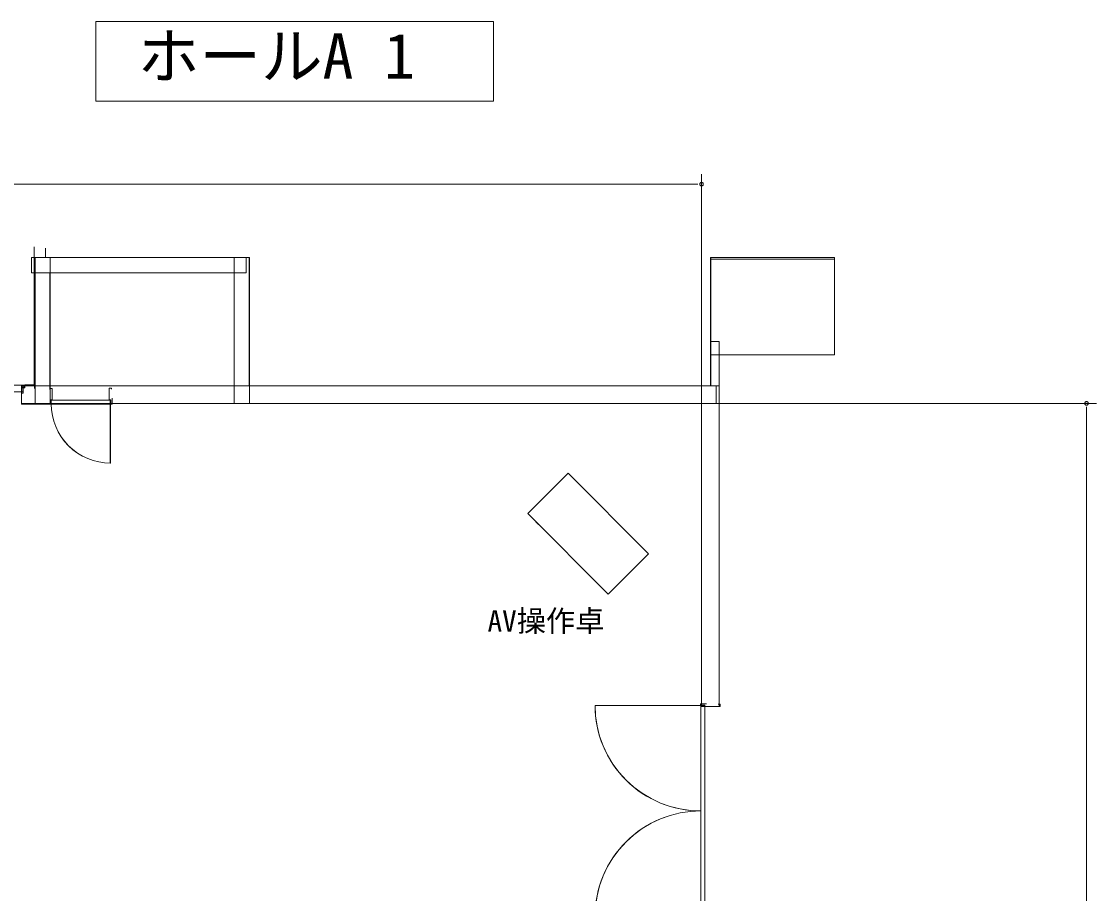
# Model space of a CAD drawing. Units: millimetres, scale not verified. Extents: x -26608 to 26608, y -19482 to 19482.
# Drawn here: x 10303 to 21627, y 10294 to 19482 of the extents above; entities that cross this region are included whole.
import ezdxf
from ezdxf.enums import TextEntityAlignment as Align

# ---------------------------------------------------------------- set-up
doc = ezdxf.new("R2010")
doc.units = ezdxf.units.MM
doc.header["$LTSCALE"] = 100
for name, color, linetype, lineweight in [('0-0_0', 7, 'Continuous', 18), ('0-1___', 7, 'Continuous', 18), ('0-2___-1', 7, 'Continuous', 18), ('0-3_220418_3__________________', 7, 'Continuous', 18)]:
    doc.layers.add(name, color=color, linetype=linetype, lineweight=lineweight)
doc.styles.add('ＭＳ ゴシック', font='')
doc.styles.get('ＭＳ ゴシック').set_extended_font_data('MS Gothic')

# ---------------------------------------------------------------- blocks, each defined once
blk = doc.blocks.new('____')
at = {"layer": '0-0_0'}
for p, q in [((18070.9, 17850.1), (-22854, 17850.1)), ((22163.9, 15502.9), (22163.9, 15465.4))]:
    blk.add_line(p, q, dxfattribs=at)
for points in [[(18089.7, 17850.1), (18090, 17846.4), (18091.1, 17842.9), (18092.8, 17839.6), (18095.2, 17836.8), (18098, 17834.4), (18101.3, 17832.7), (18104.8, 17831.6), (18108.5, 17831.3), (18112.1, 17831.6), (18115.6, 17832.7), (18118.9, 17834.4), (18121.7, 17836.8), (18124.1, 17839.6), (18125.8, 17842.9), (18126.9, 17846.4), (18127.2, 17850.1), (18126.9, 17853.7), (18125.8, 17857.2), (18124.1, 17860.5), (18121.7, 17863.3), (18118.9, 17865.7), (18115.6, 17867.4), (18112.1, 17868.5), (18108.5, 17868.8), (18104.8, 17868.5), (18101.3, 17867.4), (18098, 17865.7), (18095.2, 17863.3), (18092.8, 17860.5), (18091.1, 17857.2), (18090, 17853.7)], [(22163.9, 15521.7), (22167.5, 15522.1), (22171, 15523.1), (22174.3, 15524.9), (22177.1, 15527.2), (22179.5, 15530), (22181.2, 15533.3), (22182.3, 15536.8), (22182.6, 15540.5), (22182.3, 15544.1), (22181.2, 15547.7), (22179.5, 15550.9), (22177.1, 15553.8), (22174.3, 15556.1), (22171, 15557.8), (22167.5, 15558.9), (22163.9, 15559.3), (22160.2, 15558.9), (22156.7, 15557.8), (22153.4, 15556.1), (22150.6, 15553.8), (22148.2, 15550.9), (22146.5, 15547.7), (22145.4, 15544.1), (22145.1, 15540.5), (22145.4, 15536.8), (22146.5, 15533.3), (22148.2, 15530), (22150.6, 15527.2), (22153.4, 15524.9), (22156.7, 15523.1), (22160.2, 15522.1)]]:
    blk.add_lwpolyline(points, close=True, dxfattribs=at)
at = {"layer": '0-1___'}
for p, q in [((11727.4, 19564.1), (11727.4, 18725.9)), ((15918.4, 18725.9), (11727.4, 18725.9)), ((11087, 17076.5), (11087, 15540.5)), ((11248, 15540.5), (11248, 17076.5)), ((13185.1, 17076.5), (13185.1, 15540.5)), ((13312, 16915.5), (13312, 17076.5)), ((13346.1, 15540.5), (13346.1, 17076.5)), ((19509, 16051), (19509, 17061)), ((13312, 16915.5), (11051, 16915.5)), ((18204.5, 16191.5), (18204.5, 15726.5)), ((18294.5, 16191.5), (18204.5, 16191.5)), ((18294.5, 15726.5), (18294.5, 16191.5)), ((19509, 16051), (18204.5, 16051)), ((18262, 15540.5), (18262, 15726.5)), ((18294.5, 12346), (18294.5, 15726.5)), ((17822.9, 15540.5), (10946.2, 15540.5)), ((18108.5, 15181.4), (18108.5, 12346)), ((16390.7, 14265.9), (16334.2, 14322.4)), ((18304.5, 12346), (18108.5, 12346))]:
    blk.add_line(p, q, dxfattribs=at)
for points in [[(15918.4, 18725.9), (15918.4, 19564.1), (11727.4, 19564.1)], [(13346.1, 17076.5), (11051, 17076.5), (11051, 16915.5)], [(19509, 17061), (18204.5, 17061), (18204.5, 16051)], [(18294.5, 15726.5), (10946.2, 15726.5), (10946.2, 15540.5)]]:
    blk.add_lwpolyline(points, dxfattribs=at)
blk.add_lwpolyline([(17550.6, 13955), (16702.1, 14803.5), (16277.8, 14379.2), (17126.3, 13530.7)], close=True, dxfattribs=at)
at = {"layer": '0-2___-1'}
for p, q in [((18108.5, 15181.4), (18108.5, 17955.1)), ((22268.9, 15540.5), (17822.9, 15540.5)), ((22163.9, -8484.4), (22163.9, 15465.4))]:
    blk.add_line(p, q, dxfattribs=at)
at = {"layer": '0-3_220418_3__________________'}
for p, q in [((11077.5, 17191), (11077.5, 15736.5)), ((11198.5, 17176), (11198.5, 17076.5)), ((11083.5, 17076.5), (11083.5, 15726.5)), ((13344.5, 17076.5), (13344.5, 15726.5)), ((19509, 17076.5), (18204.5, 17076.5)), ((18204.5, 17076.5), (18204.5, 15726.5)), ((19509, 17076.5), (19509, 16051)), ((11244.5, 16915.5), (11244.5, 15687.5)), ((13183.5, 16915.5), (13183.5, 15565.5)), ((18294.5, 16051), (18294.5, 15726.5)), ((10957.2, 15663.5), (8734.2, 15663.5)), ((10977.2, 15733.9), (10946.2, 15733.9)), ((10961.2, 15649.5), (10946.2, 15649.5)), ((10961.2, 15649.5), (10961.2, 15704.5)), ((10980.2, 15704.5), (10961.2, 15704.5)), ((10980.2, 15704.5), (10980.2, 15736.5)), ((11083.5, 15736.5), (10980.2, 15736.5)), ((11083.5, 15736.5), (11083.5, 15696.5)), ((11244.5, 15687.5), (11244.5, 15697.5)), ((11269.5, 15697.5), (11244.5, 15697.5)), ((11269.5, 15697.5), (11269.5, 15576.5)), ((11894.5, 15700.5), (11869.5, 15700.5)), ((11894.5, 15700.5), (11894.5, 15689)), ((18294.5, 15726.5), (18294.5, 12371)), ((11269.5, 15576.5), (11254.5, 15576.5)), ((11254.5, 15576.5), (11254.5, 15530.5)), ((11880.5, 15573.5), (11258.5, 15573.5)), ((18108.5, 15181.4), (18108.5, 12376)), ((18101.5, 12357), (16986.5, 12357)), ((18144.5, 12361), (18098.5, 12361)), ((18144.5, 12361), (18144.5, 12346)), ((18304.5, 12371), (18282, 12371)), ((18304.5, 12346), (18304.5, 12371))]:
    blk.add_line(p, q, dxfattribs=at)
for points in [[(10957.2, 15663.5), (10957.2, 15704.5), (10943.2, 15704.5), (10943.2, 15734), (8748.2, 15734), (8748.2, 15704.5), (8734.2, 15704.5), (8734.2, 15663.5)], [(10977.2, 15733.9), (10977.2, 15707.5), (10946.2, 15707.5), (10946.2, 15733.9)], [(11254.5, 15530.5), (10946.2, 15530.5), (10946.2, 15649.5)], [(10953.7, 15714.7), (10953.5, 15714.9), (10953.4, 15715.1), (10953.3, 15715.3), (10953.1, 15715.6), (10953, 15715.8), (10952.9, 15716), (10952.8, 15716.2), (10952.7, 15716.4), (10952.6, 15716.6), (10952.5, 15716.9), (10952.4, 15717.1), (10952.3, 15717.3), (10952.2, 15717.6), (10952.1, 15717.8), (10952.1, 15718), (10952, 15718.3), (10951.9, 15718.5), (10951.9, 15718.7), (10951.9, 15719), (10951.8, 15719.2), (10951.8, 15719.5), (10951.8, 15719.7), (10951.7, 15720), (10951.7, 15720.2), (10951.7, 15720.5), (10951.7, 15720.7), (10951.7, 15720.9), (10951.7, 15721.2), (10951.7, 15721.4), (10951.8, 15721.7), (10951.8, 15721.9), (10951.8, 15722.2), (10951.9, 15722.4), (10951.9, 15722.6), (10951.9, 15722.9), (10952, 15723.1), (10952.1, 15723.4), (10952.1, 15723.6), (10952.2, 15723.8)], [(10952.2, 15723.8), (10952.3, 15724.1), (10952.4, 15724.3), (10952.5, 15724.5), (10952.6, 15724.7), (10952.7, 15725), (10952.8, 15725.2), (10952.9, 15725.4), (10953, 15725.6), (10953.1, 15725.8), (10953.3, 15726), (10953.4, 15726.3), (10953.5, 15726.5), (10953.7, 15726.7), (10953.8, 15726.8), (10954, 15727), (10954.1, 15727.2), (10954.3, 15727.4), (10954.5, 15727.6), (10954.6, 15727.8), (10954.8, 15727.9), (10955, 15728.1), (10955.2, 15728.3), (10955.4, 15728.4), (10955.6, 15728.6), (10955.7, 15728.7), (10955.9, 15728.9), (10956.1, 15729), (10956.4, 15729.1), (10956.6, 15729.3), (10956.8, 15729.4), (10957, 15729.5), (10957.2, 15729.6), (10957.4, 15729.7), (10957.7, 15729.8), (10957.9, 15729.9), (10958.1, 15730), (10958.3, 15730.1), (10958.6, 15730.2), (10958.8, 15730.3)], [(10961.9, 15710.7), (10961.7, 15710.7), (10961.5, 15710.7), (10961.2, 15710.7), (10961, 15710.7), (10960.7, 15710.7), (10960.5, 15710.8), (10960.2, 15710.8), (10960, 15710.8), (10959.8, 15710.9), (10959.5, 15710.9), (10959.3, 15711), (10959, 15711.1), (10958.8, 15711.1), (10958.6, 15711.2), (10958.3, 15711.3), (10958.1, 15711.4), (10957.9, 15711.5), (10957.7, 15711.6), (10957.4, 15711.7), (10957.2, 15711.8), (10957, 15711.9), (10956.8, 15712), (10956.6, 15712.1), (10956.4, 15712.2), (10956.1, 15712.4), (10955.9, 15712.5), (10955.7, 15712.7), (10955.6, 15712.8), (10955.4, 15713), (10955.2, 15713.1), (10955, 15713.3), (10954.8, 15713.5), (10954.6, 15713.6), (10954.5, 15713.8), (10954.3, 15714), (10954.1, 15714.2), (10954, 15714.4), (10953.8, 15714.5), (10953.7, 15714.7)], [(10958.8, 15730.3), (10959, 15730.3), (10959.3, 15730.4), (10959.5, 15730.5), (10959.8, 15730.5), (10960, 15730.5), (10960.2, 15730.6), (10960.5, 15730.6), (10960.7, 15730.6), (10961, 15730.7), (10961.2, 15730.7), (10961.5, 15730.7), (10961.7, 15730.7), (10961.9, 15730.7), (10962.2, 15730.7), (10962.4, 15730.7), (10962.7, 15730.6), (10962.9, 15730.6), (10963.2, 15730.6), (10963.4, 15730.5), (10963.7, 15730.5), (10963.9, 15730.5), (10964.1, 15730.4), (10964.4, 15730.3), (10964.6, 15730.3), (10964.8, 15730.2), (10965.1, 15730.1), (10965.3, 15730), (10965.5, 15729.9), (10965.8, 15729.8), (10966, 15729.7), (10966.2, 15729.6), (10966.4, 15729.5), (10966.6, 15729.4), (10966.8, 15729.3), (10967.1, 15729.1), (10967.3, 15729), (10967.5, 15728.9), (10967.7, 15728.7), (10967.9, 15728.6)], [(10967.1, 15712.2), (10966.8, 15712.1), (10966.6, 15712), (10966.4, 15711.9), (10966.2, 15711.8), (10966, 15711.7), (10965.8, 15711.6), (10965.5, 15711.5), (10965.3, 15711.4), (10965.1, 15711.3), (10964.8, 15711.2), (10964.6, 15711.1), (10964.4, 15711.1), (10964.1, 15711), (10963.9, 15710.9), (10963.7, 15710.9), (10963.4, 15710.8), (10963.2, 15710.8), (10962.9, 15710.8), (10962.7, 15710.7), (10962.4, 15710.7), (10962.2, 15710.7), (10961.9, 15710.7)], [(10971.7, 15720.2), (10971.7, 15720), (10971.7, 15719.7), (10971.6, 15719.5), (10971.6, 15719.2), (10971.6, 15719), (10971.5, 15718.7), (10971.5, 15718.5), (10971.4, 15718.3), (10971.3, 15718), (10971.3, 15717.8), (10971.2, 15717.6), (10971.1, 15717.3), (10971, 15717.1), (10970.9, 15716.9), (10970.8, 15716.6), (10970.7, 15716.4), (10970.6, 15716.2), (10970.5, 15716), (10970.4, 15715.8), (10970.3, 15715.6), (10970.2, 15715.3), (10970, 15715.1), (10969.9, 15714.9), (10969.7, 15714.7), (10969.6, 15714.5), (10969.4, 15714.4), (10969.3, 15714.2), (10969.1, 15714), (10968.9, 15713.8), (10968.8, 15713.6), (10968.6, 15713.5), (10968.4, 15713.3), (10968.2, 15713.1), (10968, 15713), (10967.9, 15712.8), (10967.7, 15712.7), (10967.5, 15712.5), (10967.3, 15712.4), (10967.1, 15712.2)], [(10967.9, 15728.6), (10968, 15728.4), (10968.2, 15728.3), (10968.4, 15728.1), (10968.6, 15727.9), (10968.8, 15727.8), (10968.9, 15727.6), (10969.1, 15727.4), (10969.3, 15727.2), (10969.4, 15727), (10969.6, 15726.8), (10969.7, 15726.7), (10969.9, 15726.5), (10970, 15726.3), (10970.2, 15726), (10970.3, 15725.8), (10970.4, 15725.6), (10970.5, 15725.4), (10970.6, 15725.2), (10970.7, 15725), (10970.8, 15724.7), (10970.9, 15724.5), (10971, 15724.3), (10971.1, 15724.1), (10971.2, 15723.8), (10971.3, 15723.6), (10971.3, 15723.4), (10971.4, 15723.1), (10971.5, 15722.9), (10971.5, 15722.6), (10971.6, 15722.4), (10971.6, 15722.2), (10971.6, 15721.9), (10971.7, 15721.7), (10971.7, 15721.4), (10971.7, 15721.2), (10971.7, 15720.9), (10971.7, 15720.7), (10971.7, 15720.5), (10971.7, 15720.2)], [(11899.5, 15596), (11899.5, 15530.5), (11884.5, 15530.5), (11884.5, 15576.5), (11869.5, 15576.5), (11869.5, 15700.5)], [(11880.5, 15533.5), (11258.5, 15533.5), (11258.5, 15573.5)], [(11258.5, 15533.5), (11261.4, 15472.5), (11270.4, 15412.1), (11285.2, 15352.9), (11305.8, 15295.4), (11331.9, 15240.3), (11363.3, 15187.9), (11399.6, 15138.9), (11440.6, 15093.7), (11485.9, 15052.7), (11534.9, 15016.3), (11587.2, 14984.9), (11642.4, 14958.8), (11699.9, 14938.3), (11759.1, 14923.4), (11819.5, 14914.5), (11880.5, 14911.5)], [(11880.5, 15573.5), (11880.5, 15533.5), (11880.5, 14911.5)], [(16986.5, 12357), (16991.9, 12247.8), (17008, 12139.8), (17034.6, 12033.8), (17071.6, 11931), (17118.4, 11832.3), (17174.7, 11738.6), (17239.9, 11651), (17313.4, 11570.1), (17394.5, 11496.9), (17482.4, 11432), (17576.3, 11376), (17675.2, 11329.6), (17778.1, 11293), (17884.2, 11266.7), (17992.3, 11251), (18101.5, 11246)], [(18160, 12376), (18098.5, 12376), (18098.5, 12361)], [(18141.5, 10135), (18141.5, 12357), (18101.5, 12357), (18101.5, 10135)], [(18101.5, 11246), (17992.3, 11240.9), (17884.2, 11225.2), (17778.1, 11199), (17675.2, 11162.4), (17576.3, 11115.9), (17482.4, 11059.9), (17394.5, 10995), (17313.4, 10921.8), (17239.9, 10841), (17174.7, 10753.3), (17118.4, 10659.7), (17071.6, 10561), (17034.6, 10458.1), (17008, 10352.2), (16991.9, 10244.1), (16986.5, 10135)]]:
    blk.add_lwpolyline(points, dxfattribs=at)

msp = doc.modelspace()

# ---------------------------------------------------------------- linework, layer by layer
at = {"layer": '0-0_0'}
for p, q in [((17429.1, 17768), (17391.5, 17768)), ((21522.1, 15420.9), (21522.1, 15383.3))]:
    msp.add_line(p, q, dxfattribs=at)
for centre, start, end in [((17466.6, 17768), 90, 180), ((17466.6, 17768), 360, 90), ((17466.6, 17768), 180, 270), ((17466.6, 17768), 270, 0), ((21522.1, 15458.4), 90, 180), ((21522.1, 15458.4), 180, 270), ((21522.1, 15458.4), 0, 90), ((21522.1, 15458.4), 270, 360)]:
    msp.add_arc(centre, 18.8, start, end, dxfattribs=at)
at = {"layer": '0-1___'}
msp.add_line((15748.9, 14183.8), (15692.4, 14240.4), dxfattribs=at)
for points in [[(11085.6, 18643.8), (15276.6, 18643.8), (15276.6, 19482), (11085.6, 19482)], [(10409.2, 16994.4), (10409.2, 16833.4), (12670.2, 16833.4), (12670.2, 16994.4)], [(10445.2, 15458.4), (10606.2, 15458.4), (10606.2, 16994.4), (10445.2, 16994.4)], [(12543.3, 15458.4), (12704.3, 15458.4), (12704.3, 16994.4), (12543.3, 16994.4)], [(17562.6, 16978.9), (17562.6, 15968.9), (18867.1, 15968.9), (18867.1, 16978.9)], [(17562.6, 15644.4), (17652.6, 15644.4), (17652.6, 16109.4), (17562.6, 16109.4)], [(10304.4, 15644.4), (10304.4, 15458.4), (17620.2, 15458.4), (17620.2, 15644.4)], [(17466.6, 12263.9), (17652.6, 12263.9), (17652.6, 15644.4), (17466.6, 15644.4)], [(16908.8, 13872.9), (16060.3, 14721.4), (15636, 14297.2), (16484.5, 13448.7)]]:
    msp.add_lwpolyline(points, close=True, dxfattribs=at)
at = {"layer": '0-2___-1'}
for p, q in [((17466.6, 15099.3), (17466.6, 17873)), ((-23458.2, 17768), (17391.5, 17768)), ((17181.1, 15458.4), (21627.1, 15458.4)), ((21522.1, -8566.4), (21522.1, 15383.3))]:
    msp.add_line(p, q, dxfattribs=at)
at = {"layer": '0-3_220418_3__________________'}
for p, q in [((10435.6, 17108.9), (10435.6, 15654.4)), ((10441.6, 16994.4), (10441.6, 15644.4)), ((12702.6, 16994.4), (10441.6, 16994.4)), ((10556.6, 17093.9), (10556.6, 16994.4)), ((12702.6, 16994.4), (12702.6, 15644.4)), ((17562.6, 16994.4), (18867.1, 16994.4)), ((17562.6, 16994.4), (17562.6, 15644.4)), ((18867.1, 16994.4), (18867.1, 15968.9)), ((10602.6, 16833.4), (10602.6, 15605.4)), ((12541.6, 16833.4), (10602.6, 16833.4)), ((12541.6, 16833.4), (12541.6, 15483.4)), ((18867.1, 15968.9), (17652.6, 15968.9)), ((17652.6, 15968.9), (17652.6, 15644.4)), ((17652.6, 15644.4), (12702.6, 15644.4)), ((17652.6, 15644.4), (17652.6, 12288.9)), ((10602.6, 15605.4), (10602.6, 15615.4)), ((10627.6, 15615.4), (10602.6, 15615.4)), ((10627.6, 15615.4), (10627.6, 15494.4)), ((10612.6, 15494.4), (10627.6, 15494.4)), ((10612.6, 15494.4), (10612.6, 15448.4)), ((11238.6, 15451.4), (11238.6, 14829.4)), ((17491.6, 15458.4), (11257.6, 15458.4)), ((17466.6, 15458.4), (17466.6, 12293.9)), ((16344.6, 12274.9), (17459.6, 12274.9))]:
    msp.add_line(p, q, dxfattribs=at)
for points in [[(8092.4, 15614.9), (8092.4, 15581.4), (10315.4, 15581.4), (10315.4, 15622.4), (10301.4, 15622.4), (10301.4, 15651.9), (8106.4, 15651.9), (8106.4, 15622.4), (8092.4, 15622.4), (8092.4, 15581.4)], [(10612.6, 15448.4), (10304.4, 15448.4), (10304.4, 15567.4), (10319.4, 15567.4), (10319.4, 15622.4), (10338.4, 15622.4), (10338.4, 15654.4), (10441.6, 15654.4), (10441.6, 15614.4)], [(10311.7, 15632.9), (10311.6, 15633.1), (10311.4, 15633.3), (10311.3, 15633.5), (10311.2, 15633.7), (10311.1, 15633.9), (10311, 15634.2), (10310.9, 15634.4), (10310.8, 15634.6), (10310.7, 15634.8), (10310.6, 15635.1), (10310.5, 15635.3), (10310.4, 15635.5), (10310.3, 15635.8), (10310.3, 15636), (10310.2, 15636.2), (10310.1, 15636.5), (10310.1, 15636.7), (10310, 15636.9), (10310, 15637.2), (10310, 15637.4), (10309.9, 15637.7), (10309.9, 15637.9), (10309.9, 15638.2), (10309.9, 15638.4), (10309.9, 15638.7), (10309.9, 15638.9), (10309.9, 15639.1), (10309.9, 15639.4), (10309.9, 15639.6), (10310, 15639.9), (10310, 15640.1), (10310, 15640.4), (10310.1, 15640.6), (10310.1, 15640.8), (10310.2, 15641.1), (10310.3, 15641.3), (10310.3, 15641.6), (10310.4, 15641.8), (10310.5, 15642)], [(10310.5, 15642), (10310.6, 15642.3), (10310.7, 15642.5), (10310.8, 15642.7), (10310.9, 15642.9), (10311, 15643.2), (10311.1, 15643.4), (10311.2, 15643.6), (10311.3, 15643.8), (10311.4, 15644), (10311.6, 15644.2), (10311.7, 15644.4), (10311.9, 15644.6), (10312, 15644.8), (10312.2, 15645), (10312.3, 15645.2), (10312.5, 15645.4), (10312.7, 15645.6), (10312.8, 15645.7), (10313, 15645.9), (10313.2, 15646.1), (10313.4, 15646.2), (10313.6, 15646.4), (10313.7, 15646.5), (10313.9, 15646.7), (10314.1, 15646.8), (10314.3, 15647), (10314.5, 15647.1), (10314.8, 15647.2), (10315, 15647.4), (10315.2, 15647.5), (10315.4, 15647.6), (10315.6, 15647.7), (10315.8, 15647.8), (10316.1, 15647.9), (10316.3, 15648), (10316.5, 15648.1), (10316.8, 15648.2), (10317, 15648.2), (10317.2, 15648.3)], [(10319.9, 15628.7), (10319.7, 15628.7), (10319.4, 15628.7), (10319.2, 15628.7), (10318.9, 15628.7), (10318.7, 15628.7), (10318.4, 15628.8), (10318.2, 15628.8), (10317.9, 15628.9), (10317.7, 15628.9), (10317.5, 15629), (10317.2, 15629), (10317, 15629.1), (10316.8, 15629.2), (10316.5, 15629.2), (10316.3, 15629.3), (10316.1, 15629.4), (10315.8, 15629.5), (10315.6, 15629.6), (10315.4, 15629.7), (10315.2, 15629.8), (10315, 15630), (10314.8, 15630.1), (10314.5, 15630.2), (10314.3, 15630.3), (10314.1, 15630.5), (10313.9, 15630.6), (10313.7, 15630.8), (10313.6, 15630.9), (10313.4, 15631.1), (10313.2, 15631.2), (10313, 15631.4), (10312.8, 15631.6), (10312.7, 15631.8), (10312.5, 15631.9), (10312.3, 15632.1), (10312.2, 15632.3), (10312, 15632.5), (10311.9, 15632.7), (10311.7, 15632.9)], [(10317.2, 15648.3), (10317.5, 15648.4), (10317.7, 15648.4), (10317.9, 15648.5), (10318.2, 15648.5), (10318.4, 15648.5), (10318.7, 15648.6), (10318.9, 15648.6), (10319.2, 15648.6), (10319.4, 15648.6), (10319.7, 15648.7), (10319.9, 15648.7), (10320.1, 15648.7), (10320.4, 15648.6), (10320.6, 15648.6), (10320.9, 15648.6), (10321.1, 15648.6), (10321.4, 15648.5), (10321.6, 15648.5), (10321.8, 15648.5), (10322.1, 15648.4), (10322.3, 15648.4), (10322.6, 15648.3), (10322.8, 15648.2), (10323, 15648.2), (10323.3, 15648.1), (10323.5, 15648), (10323.7, 15647.9), (10323.9, 15647.8), (10324.2, 15647.7), (10324.4, 15647.6), (10324.6, 15647.5), (10324.8, 15647.4), (10325, 15647.2), (10325.2, 15647.1), (10325.5, 15647), (10325.7, 15646.8), (10325.9, 15646.7), (10326, 15646.5), (10326.2, 15646.4)], [(10325, 15630.1), (10324.8, 15630), (10324.6, 15629.8), (10324.4, 15629.7), (10324.2, 15629.6), (10323.9, 15629.5), (10323.7, 15629.4), (10323.5, 15629.3), (10323.3, 15629.2), (10323, 15629.2), (10322.8, 15629.1), (10322.6, 15629), (10322.3, 15629), (10322.1, 15628.9), (10321.8, 15628.9), (10321.6, 15628.8), (10321.4, 15628.8), (10321.1, 15628.7), (10320.9, 15628.7), (10320.6, 15628.7), (10320.4, 15628.7), (10320.1, 15628.7), (10319.9, 15628.7)], [(10329.9, 15637.9), (10329.8, 15637.7), (10329.8, 15637.4), (10329.8, 15637.2), (10329.7, 15636.9), (10329.7, 15636.7), (10329.7, 15636.5), (10329.6, 15636.2), (10329.5, 15636), (10329.5, 15635.8), (10329.4, 15635.5), (10329.3, 15635.3), (10329.2, 15635.1), (10329.1, 15634.8), (10329, 15634.6), (10328.9, 15634.4), (10328.8, 15634.2), (10328.7, 15633.9), (10328.6, 15633.7), (10328.5, 15633.5), (10328.3, 15633.3), (10328.2, 15633.1), (10328.1, 15632.9), (10327.9, 15632.7), (10327.8, 15632.5), (10327.6, 15632.3), (10327.5, 15632.1), (10327.3, 15631.9), (10327.1, 15631.8), (10327, 15631.6), (10326.8, 15631.4), (10326.6, 15631.2), (10326.4, 15631.1), (10326.2, 15630.9), (10326, 15630.8), (10325.9, 15630.6), (10325.7, 15630.5), (10325.5, 15630.3), (10325.2, 15630.2), (10325, 15630.1)], [(10326.2, 15646.4), (10326.4, 15646.2), (10326.6, 15646.1), (10326.8, 15645.9), (10327, 15645.7), (10327.1, 15645.6), (10327.3, 15645.4), (10327.5, 15645.2), (10327.6, 15645), (10327.8, 15644.8), (10327.9, 15644.6), (10328.1, 15644.4), (10328.2, 15644.2), (10328.3, 15644), (10328.5, 15643.8), (10328.6, 15643.6), (10328.7, 15643.4), (10328.8, 15643.2), (10328.9, 15642.9), (10329, 15642.7), (10329.1, 15642.5), (10329.2, 15642.3), (10329.3, 15642), (10329.4, 15641.8), (10329.5, 15641.6), (10329.5, 15641.3), (10329.6, 15641.1), (10329.7, 15640.8), (10329.7, 15640.6), (10329.7, 15640.4), (10329.8, 15640.1), (10329.8, 15639.9), (10329.8, 15639.6), (10329.9, 15639.4), (10329.9, 15639.1), (10329.9, 15638.9), (10329.9, 15638.7), (10329.9, 15638.4), (10329.9, 15638.2), (10329.9, 15637.9)], [(11257.6, 15513.9), (11257.6, 15448.4), (11242.6, 15448.4), (11242.6, 15494.4), (11227.6, 15494.4), (11227.6, 15618.4), (11252.6, 15618.4), (11252.6, 15606.9)], [(17518.1, 12293.9), (17456.6, 12293.9), (17456.6, 12278.9), (17502.6, 12278.9), (17502.6, 12263.9), (17662.6, 12263.9), (17662.6, 12288.9), (17640.1, 12288.9)]]:
    msp.add_lwpolyline(points, dxfattribs=at)
for points in [[(10335.4, 15651.9), (10335.4, 15625.4), (10304.4, 15625.4), (10304.4, 15651.9)], [(11238.6, 15451.4), (10616.6, 15451.4), (10616.6, 15491.4), (11238.6, 15491.4)], [(17499.6, 10052.9), (17499.6, 12274.9), (17459.6, 12274.9), (17459.6, 10052.9)]]:
    msp.add_lwpolyline(points, close=True, dxfattribs=at)
for centre, radius, start, end in [((11238.6, 15451.4), 622, 180, 225), ((11238.6, 15451.4), 622, 225, 270), ((17456.2, 12275.5), 1111.6, 180.03024, 225.10296), ((17456.2, 12275.5), 1111.6, 225.10296, 270.17567), ((17456.2, 10052.4), 1111.6, 89.82433, 134.89704), ((17456.2, 10052.4), 1111.6, 134.89704, 179.96976)]:
    msp.add_arc(centre, radius, start, end, dxfattribs=at)

# ---------------------------------------------------------------- block references
at = {"layer": '0-1___'}
msp.add_blockref('____', (-641.8, -82), dxfattribs=at)

# ---------------------------------------------------------------- texts
at = {"layer": '0-1___', "style": 'ＭＳ ゴシック'}
for s, height, p in [('ホールA 1', 476, (11526.8, 18738.3)), ('AV操作卓', 225.9, (15212.2, 12985.3))]:
    msp.add_text(s, height=height, dxfattribs=at).set_placement(p, align=Align.BOTTOM_LEFT)

doc.saveas('drawing.dxf')
